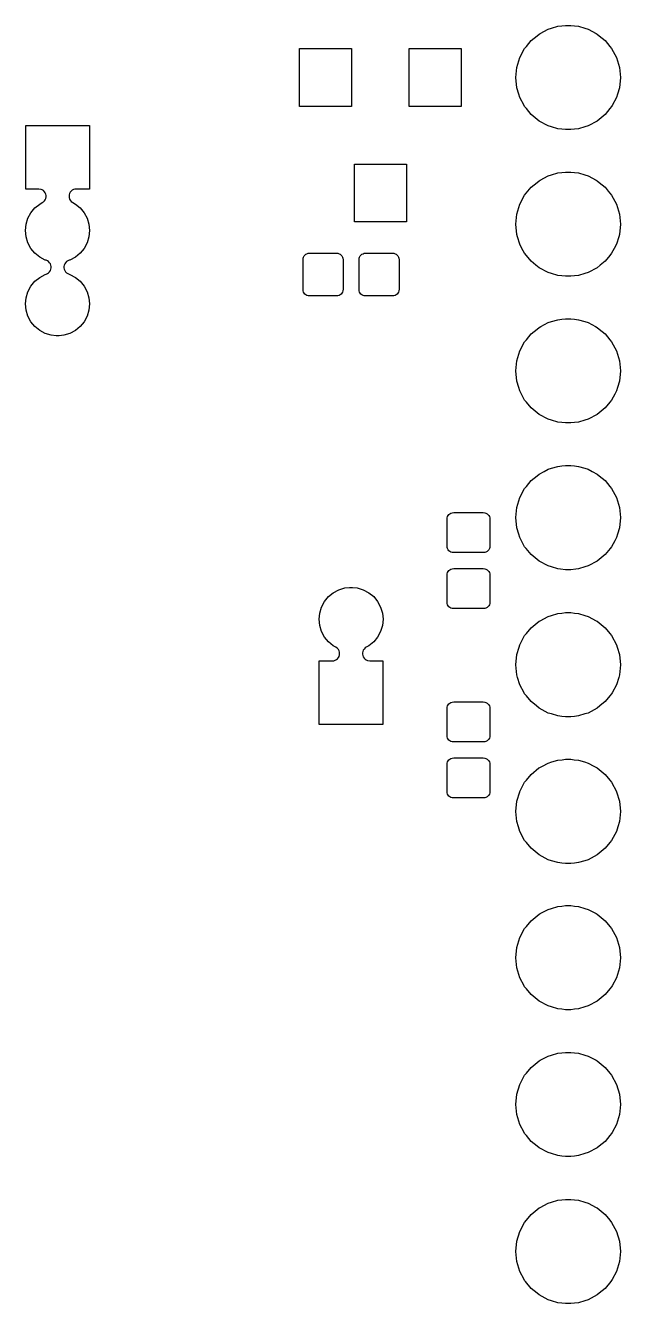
# Model space of a CAD drawing. Extents: x 10 to 287, y -200 to -10.
# Drawn here: x 131.53 to 141.82, y -126.91 to -104.78 of the extents above; entities that cross this region are included whole.
import ezdxf

# ---------------------------------------------------------------- set-up
doc = ezdxf.new("R2010")
doc.units = 0
doc.header["$MEASUREMENT"] = 0
doc.layers.add('BLACK', color=7, linetype='CONTINUOUS')

msp = doc.modelspace()

# ---------------------------------------------------------------- linework, layer by layer
at = {"layer": 'BLACK', "linetype": 'CONTINUOUS'}
for p, q in [((140.433, -104.919), (140.572, -104.845)), ((140.572, -104.845), (140.628, -104.828)), ((140.628, -104.828), (140.741, -104.794)), ((140.741, -104.794), (140.808, -104.787)), ((140.808, -104.787), (140.874, -104.781)), ((140.874, -104.781), (140.962, -104.781)), ((140.962, -104.781), (141.029, -104.787)), ((141.029, -104.787), (141.095, -104.794)), ((141.095, -104.794), (141.208, -104.828)), ((141.208, -104.828), (141.265, -104.845)), ((141.265, -104.845), (141.403, -104.919)), ((140.195, -105.143), (140.278, -105.041)), ((140.278, -105.041), (140.379, -104.958)), ((140.379, -104.958), (140.415, -104.929)), ((140.415, -104.929), (140.433, -104.919)), ((141.403, -104.919), (141.421, -104.929)), ((141.421, -104.929), (141.457, -104.958)), ((141.457, -104.958), (141.558, -105.041)), ((141.558, -105.041), (141.642, -105.143)), ((136.267, -106.181), (136.267, -105.179)), ((136.267, -105.179), (137.169, -105.179)), ((137.169, -105.179), (137.169, -106.181)), ((138.167, -106.181), (138.167, -105.179)), ((138.167, -105.179), (139.069, -105.179)), ((139.069, -105.179), (139.069, -106.181)), ((140.082, -105.335), (140.165, -105.179)), ((140.165, -105.179), (140.195, -105.143)), ((140.165, -105.179), (140.165, -105.179)), ((141.642, -105.143), (141.671, -105.179)), ((141.671, -105.179), (141.671, -105.179)), ((141.671, -105.179), (141.755, -105.335)), ((140.013, -105.682), (140.03, -105.505)), ((140.03, -105.505), (140.082, -105.335)), ((140.082, -105.335), (140.082, -105.335)), ((141.755, -105.335), (141.755, -105.335)), ((141.755, -105.335), (141.806, -105.505)), ((141.806, -105.505), (141.823, -105.682)), ((140.03, -105.858), (140.013, -105.682)), ((141.823, -105.682), (141.806, -105.858)), ((140.064, -105.971), (140.03, -105.858)), ((140.082, -106.028), (140.064, -105.971)), ((141.772, -105.971), (141.755, -106.028)), ((141.806, -105.858), (141.772, -105.971)), ((137.169, -106.181), (136.267, -106.181)), ((139.069, -106.181), (138.167, -106.181)), ((140.156, -106.167), (140.082, -106.028)), ((140.165, -106.185), (140.156, -106.167)), ((140.195, -106.22), (140.165, -106.185)), ((141.671, -106.185), (141.642, -106.22)), ((141.68, -106.167), (141.671, -106.185)), ((141.755, -106.028), (141.68, -106.167)), ((140.278, -106.322), (140.195, -106.22)), ((140.379, -106.405), (140.278, -106.322)), ((140.415, -106.434), (140.379, -106.405)), ((140.572, -106.518), (140.415, -106.434)), ((140.415, -106.434), (140.415, -106.434)), ((141.421, -106.434), (141.265, -106.518)), ((141.457, -106.405), (141.421, -106.434)), ((141.421, -106.434), (141.421, -106.434)), ((141.558, -106.322), (141.457, -106.405)), ((141.642, -106.22), (141.558, -106.322)), ((131.529, -107.612), (131.529, -106.51)), ((131.529, -106.51), (132.631, -106.51)), ((132.631, -106.51), (132.631, -107.612)), ((140.628, -106.535), (140.572, -106.518)), ((140.741, -106.57), (140.628, -106.535)), ((140.808, -106.576), (140.741, -106.57)), ((140.874, -106.583), (140.808, -106.576)), ((140.962, -106.583), (140.874, -106.583)), ((141.029, -106.576), (140.962, -106.583)), ((141.095, -106.57), (141.029, -106.576)), ((141.208, -106.535), (141.095, -106.57)), ((141.265, -106.518), (141.208, -106.535)), ((137.217, -108.181), (137.217, -107.179)), ((137.217, -107.179), (138.119, -107.179)), ((138.119, -107.179), (138.119, -108.181)), ((140.278, -107.581), (140.379, -107.498)), ((140.379, -107.498), (140.415, -107.469)), ((140.415, -107.469), (140.433, -107.459)), ((140.433, -107.459), (140.572, -107.385)), ((140.572, -107.385), (140.628, -107.368)), ((140.628, -107.368), (140.741, -107.334)), ((140.741, -107.334), (140.808, -107.327)), ((140.808, -107.327), (140.874, -107.321)), ((140.874, -107.321), (140.962, -107.321)), ((140.962, -107.321), (141.029, -107.327)), ((141.029, -107.327), (141.095, -107.334)), ((141.095, -107.334), (141.208, -107.368)), ((141.208, -107.368), (141.265, -107.385)), ((141.265, -107.385), (141.403, -107.459)), ((141.403, -107.459), (141.421, -107.469)), ((141.421, -107.469), (141.457, -107.498)), ((141.457, -107.498), (141.558, -107.581)), ((131.757, -107.612), (131.529, -107.612)), ((131.794, -107.617), (131.757, -107.612)), ((131.816, -107.627), (131.794, -107.617)), ((131.837, -107.64), (131.816, -107.627)), ((131.854, -107.658), (131.837, -107.64)), ((131.868, -107.678), (131.854, -107.658)), ((131.877, -107.701), (131.868, -107.678)), ((131.882, -107.725), (131.877, -107.701)), ((131.877, -107.773), (131.882, -107.749)), ((131.882, -107.749), (131.882, -107.725)), ((132.28, -107.713), (132.278, -107.737)), ((132.278, -107.737), (132.28, -107.761)), ((132.287, -107.689), (132.28, -107.713)), ((132.28, -107.761), (132.287, -107.785)), ((132.299, -107.668), (132.287, -107.689)), ((132.314, -107.649), (132.299, -107.668)), ((132.333, -107.633), (132.314, -107.649)), ((132.355, -107.622), (132.333, -107.633)), ((132.378, -107.614), (132.355, -107.622)), ((132.403, -107.612), (132.378, -107.614)), ((132.631, -107.612), (132.403, -107.612)), ((140.082, -107.875), (140.165, -107.719)), ((140.165, -107.719), (140.223, -107.649)), ((140.165, -107.719), (140.165, -107.719)), ((140.223, -107.649), (140.278, -107.581)), ((141.558, -107.581), (141.613, -107.649)), ((141.613, -107.649), (141.671, -107.719)), ((141.671, -107.719), (141.671, -107.719)), ((141.671, -107.719), (141.755, -107.875)), ((131.62, -108.023), (131.688, -107.939)), ((131.688, -107.939), (131.772, -107.871)), ((131.772, -107.871), (131.816, -107.847)), ((131.816, -107.847), (131.837, -107.834)), ((131.837, -107.834), (131.854, -107.816)), ((131.854, -107.816), (131.868, -107.796)), ((131.868, -107.796), (131.877, -107.773)), ((132.287, -107.785), (132.299, -107.806)), ((132.299, -107.806), (132.314, -107.825)), ((132.314, -107.825), (132.344, -107.847)), ((132.344, -107.847), (132.388, -107.871)), ((132.388, -107.871), (132.472, -107.939)), ((132.472, -107.939), (132.54, -108.023)), ((140.03, -108.045), (140.082, -107.875)), ((140.082, -107.875), (140.082, -107.875)), ((141.755, -107.875), (141.755, -107.875)), ((141.755, -107.875), (141.806, -108.045)), ((131.537, -108.223), (131.568, -108.119)), ((131.568, -108.119), (131.62, -108.023)), ((132.54, -108.023), (132.592, -108.119)), ((132.592, -108.119), (132.623, -108.223)), ((138.119, -108.181), (137.217, -108.181)), ((140.013, -108.222), (140.03, -108.045)), ((141.806, -108.045), (141.823, -108.222)), ((131.526, -108.331), (131.537, -108.223)), ((131.537, -108.439), (131.526, -108.331)), ((132.623, -108.223), (132.634, -108.331)), ((132.634, -108.331), (132.623, -108.439)), ((140.03, -108.398), (140.013, -108.222)), ((140.042, -108.439), (140.03, -108.398)), ((141.806, -108.398), (141.794, -108.439)), ((141.823, -108.222), (141.806, -108.398)), ((131.568, -108.543), (131.537, -108.439)), ((131.62, -108.639), (131.568, -108.543)), ((131.688, -108.723), (131.62, -108.639)), ((132.54, -108.639), (132.472, -108.723)), ((132.592, -108.543), (132.54, -108.639)), ((132.623, -108.439), (132.592, -108.543)), ((140.082, -108.568), (140.042, -108.439)), ((140.119, -108.639), (140.082, -108.568)), ((140.165, -108.725), (140.119, -108.639)), ((141.717, -108.639), (141.671, -108.725)), ((141.755, -108.568), (141.717, -108.639)), ((141.794, -108.439), (141.755, -108.568)), ((131.772, -108.791), (131.688, -108.723)), ((131.868, -108.843), (131.772, -108.791)), ((131.881, -108.846), (131.868, -108.843)), ((131.903, -108.856), (131.881, -108.846)), ((131.924, -108.869), (131.903, -108.856)), ((131.941, -108.887), (131.924, -108.869)), ((132.236, -108.869), (132.219, -108.887)), ((132.257, -108.856), (132.236, -108.869)), ((132.279, -108.846), (132.257, -108.856)), ((132.292, -108.843), (132.279, -108.846)), ((132.388, -108.791), (132.292, -108.843)), ((132.472, -108.723), (132.388, -108.791)), ((136.329, -108.839), (136.332, -108.811)), ((136.329, -109.347), (136.329, -108.839)), ((136.332, -108.811), (136.338, -108.79)), ((136.338, -108.79), (136.348, -108.771)), ((136.348, -108.771), (136.362, -108.755)), ((136.362, -108.755), (136.378, -108.741)), ((136.378, -108.741), (136.397, -108.731)), ((136.397, -108.731), (136.418, -108.725)), ((136.418, -108.725), (136.446, -108.722)), ((136.446, -108.722), (136.904, -108.722)), ((136.904, -108.722), (136.932, -108.725)), ((136.932, -108.725), (136.953, -108.731)), ((136.953, -108.731), (136.972, -108.741)), ((136.972, -108.741), (136.988, -108.755)), ((136.988, -108.755), (137.002, -108.771)), ((137.002, -108.771), (137.012, -108.79)), ((137.012, -108.79), (137.018, -108.811)), ((137.018, -108.811), (137.021, -108.839)), ((137.021, -108.839), (137.021, -109.347)), ((137.299, -108.839), (137.302, -108.811)), ((137.299, -109.347), (137.299, -108.839)), ((137.302, -108.811), (137.308, -108.79)), ((137.308, -108.79), (137.318, -108.771)), ((137.318, -108.771), (137.332, -108.755)), ((137.332, -108.755), (137.348, -108.741)), ((137.348, -108.741), (137.367, -108.731)), ((137.367, -108.731), (137.388, -108.725)), ((137.388, -108.725), (137.416, -108.722)), ((137.416, -108.722), (137.874, -108.722)), ((137.874, -108.722), (137.902, -108.725)), ((137.902, -108.725), (137.923, -108.731)), ((137.923, -108.731), (137.942, -108.741)), ((137.942, -108.741), (137.958, -108.755)), ((137.958, -108.755), (137.972, -108.771)), ((137.972, -108.771), (137.982, -108.79)), ((137.982, -108.79), (137.988, -108.811)), ((137.988, -108.811), (137.991, -108.839)), ((137.991, -108.839), (137.991, -109.347)), ((140.195, -108.76), (140.165, -108.725)), ((140.278, -108.862), (140.195, -108.76)), ((140.361, -108.93), (140.278, -108.862)), ((141.558, -108.862), (141.475, -108.93)), ((141.642, -108.76), (141.558, -108.862)), ((141.671, -108.725), (141.642, -108.76)), ((131.772, -109.141), (131.868, -109.089)), ((131.868, -109.089), (131.881, -109.086)), ((131.881, -109.086), (131.903, -109.076)), ((131.903, -109.076), (131.924, -109.063)), ((131.924, -109.063), (131.941, -109.045)), ((131.955, -108.907), (131.941, -108.887)), ((131.941, -109.045), (131.955, -109.025)), ((131.964, -108.93), (131.955, -108.907)), ((131.955, -109.025), (131.964, -109.002)), ((131.969, -108.954), (131.964, -108.93)), ((131.964, -109.002), (131.969, -108.978)), ((131.969, -108.978), (131.969, -108.954)), ((132.196, -108.93), (132.191, -108.954)), ((132.191, -108.954), (132.191, -108.978)), ((132.191, -108.978), (132.196, -109.002)), ((132.205, -108.907), (132.196, -108.93)), ((132.196, -109.002), (132.205, -109.025)), ((132.219, -108.887), (132.205, -108.907)), ((132.205, -109.025), (132.219, -109.045)), ((132.219, -109.045), (132.236, -109.063)), ((132.236, -109.063), (132.257, -109.076)), ((132.257, -109.076), (132.279, -109.086)), ((132.279, -109.086), (132.292, -109.089)), ((132.292, -109.089), (132.388, -109.141)), ((140.415, -108.974), (140.361, -108.93)), ((140.572, -109.058), (140.415, -108.974)), ((140.415, -108.974), (140.415, -108.974)), ((140.628, -109.075), (140.572, -109.058)), ((140.741, -109.11), (140.628, -109.075)), ((141.208, -109.075), (141.095, -109.11)), ((141.265, -109.058), (141.208, -109.075)), ((141.421, -108.974), (141.265, -109.058)), ((141.475, -108.93), (141.421, -108.974)), ((141.421, -108.974), (141.421, -108.974)), ((131.568, -109.389), (131.62, -109.293)), ((131.62, -109.293), (131.688, -109.209)), ((131.688, -109.209), (131.772, -109.141)), ((132.388, -109.141), (132.472, -109.209)), ((132.472, -109.209), (132.54, -109.293)), ((132.54, -109.293), (132.592, -109.389)), ((140.808, -109.116), (140.741, -109.11)), ((140.874, -109.123), (140.808, -109.116)), ((140.962, -109.123), (140.874, -109.123)), ((141.029, -109.116), (140.962, -109.123)), ((141.095, -109.11), (141.029, -109.116)), ((131.526, -109.601), (131.537, -109.493)), ((131.537, -109.493), (131.568, -109.389)), ((132.592, -109.389), (132.623, -109.493)), ((132.623, -109.493), (132.634, -109.601)), ((136.332, -109.375), (136.329, -109.347)), ((136.338, -109.396), (136.332, -109.375)), ((136.348, -109.415), (136.338, -109.396)), ((136.362, -109.431), (136.348, -109.415)), ((136.378, -109.445), (136.362, -109.431)), ((136.397, -109.455), (136.378, -109.445)), ((136.418, -109.461), (136.397, -109.455)), ((136.446, -109.464), (136.418, -109.461)), ((136.904, -109.464), (136.446, -109.464)), ((136.932, -109.461), (136.904, -109.464)), ((136.953, -109.455), (136.932, -109.461)), ((136.972, -109.445), (136.953, -109.455)), ((136.988, -109.431), (136.972, -109.445)), ((137.002, -109.415), (136.988, -109.431)), ((137.012, -109.396), (137.002, -109.415)), ((137.018, -109.375), (137.012, -109.396)), ((137.021, -109.347), (137.018, -109.375)), ((137.302, -109.375), (137.299, -109.347)), ((137.308, -109.396), (137.302, -109.375)), ((137.318, -109.415), (137.308, -109.396)), ((137.332, -109.431), (137.318, -109.415)), ((137.348, -109.445), (137.332, -109.431)), ((137.367, -109.455), (137.348, -109.445)), ((137.388, -109.461), (137.367, -109.455)), ((137.416, -109.464), (137.388, -109.461)), ((137.874, -109.464), (137.416, -109.464)), ((137.902, -109.461), (137.874, -109.464)), ((137.923, -109.455), (137.902, -109.461)), ((137.942, -109.445), (137.923, -109.455)), ((137.958, -109.431), (137.942, -109.445)), ((137.972, -109.415), (137.958, -109.431)), ((137.982, -109.396), (137.972, -109.415)), ((137.988, -109.375), (137.982, -109.396)), ((137.991, -109.347), (137.988, -109.375)), ((131.537, -109.709), (131.526, -109.601)), ((131.568, -109.813), (131.537, -109.709)), ((132.623, -109.709), (132.592, -109.813)), ((132.634, -109.601), (132.623, -109.709)), ((131.62, -109.909), (131.568, -109.813)), ((131.688, -109.993), (131.62, -109.909)), ((132.54, -109.909), (132.472, -109.993)), ((132.592, -109.813), (132.54, -109.909)), ((140.446, -109.992), (140.572, -109.925)), ((140.572, -109.925), (140.628, -109.908)), ((140.628, -109.908), (140.741, -109.874)), ((140.741, -109.874), (140.808, -109.867)), ((140.808, -109.867), (140.874, -109.861)), ((140.874, -109.861), (140.962, -109.861)), ((140.962, -109.861), (141.029, -109.867)), ((141.029, -109.867), (141.095, -109.874)), ((141.095, -109.874), (141.208, -109.908)), ((141.208, -109.908), (141.265, -109.925)), ((141.265, -109.925), (141.391, -109.992)), ((131.772, -110.061), (131.688, -109.993)), ((131.868, -110.113), (131.772, -110.061)), ((131.972, -110.144), (131.868, -110.113)), ((132.053, -110.152), (131.972, -110.144)), ((132.107, -110.152), (132.053, -110.152)), ((132.188, -110.144), (132.107, -110.152)), ((132.292, -110.113), (132.188, -110.144)), ((132.388, -110.061), (132.292, -110.113)), ((132.472, -109.993), (132.388, -110.061)), ((140.195, -110.223), (140.278, -110.121)), ((140.278, -110.121), (140.379, -110.038)), ((140.379, -110.038), (140.415, -110.009)), ((140.415, -110.009), (140.446, -109.992)), ((141.391, -109.992), (141.421, -110.009)), ((141.421, -110.009), (141.457, -110.038)), ((141.457, -110.038), (141.558, -110.121)), ((141.558, -110.121), (141.642, -110.223)), ((140.03, -110.585), (140.082, -110.415)), ((140.082, -110.415), (140.165, -110.259)), ((140.082, -110.415), (140.082, -110.415)), ((140.165, -110.259), (140.195, -110.223)), ((140.165, -110.259), (140.165, -110.259)), ((141.642, -110.223), (141.671, -110.259)), ((141.671, -110.259), (141.671, -110.259)), ((141.671, -110.259), (141.755, -110.415)), ((141.755, -110.415), (141.755, -110.415)), ((141.755, -110.415), (141.806, -110.585)), ((140.013, -110.762), (140.03, -110.585)), ((141.806, -110.585), (141.823, -110.762)), ((140.03, -110.938), (140.013, -110.762)), ((141.823, -110.762), (141.806, -110.938)), ((140.064, -111.051), (140.03, -110.938)), ((140.082, -111.108), (140.064, -111.051)), ((141.772, -111.051), (141.755, -111.108)), ((141.806, -110.938), (141.772, -111.051)), ((140.112, -111.165), (140.082, -111.108)), ((140.165, -111.265), (140.112, -111.165)), ((140.195, -111.3), (140.165, -111.265)), ((140.278, -111.402), (140.195, -111.3)), ((141.642, -111.3), (141.558, -111.402)), ((141.671, -111.265), (141.642, -111.3)), ((141.724, -111.165), (141.671, -111.265)), ((141.755, -111.108), (141.724, -111.165)), ((140.379, -111.485), (140.278, -111.402)), ((140.415, -111.514), (140.379, -111.485)), ((140.572, -111.598), (140.415, -111.514)), ((140.415, -111.514), (140.415, -111.514)), ((141.421, -111.514), (141.265, -111.598)), ((141.457, -111.485), (141.421, -111.514)), ((141.421, -111.514), (141.421, -111.514)), ((141.558, -111.402), (141.457, -111.485)), ((140.628, -111.615), (140.572, -111.598)), ((140.741, -111.65), (140.628, -111.615)), ((140.808, -111.656), (140.741, -111.65)), ((140.874, -111.663), (140.808, -111.656)), ((140.962, -111.663), (140.874, -111.663)), ((141.029, -111.656), (140.962, -111.663)), ((141.095, -111.65), (141.029, -111.656)), ((141.208, -111.615), (141.095, -111.65)), ((141.265, -111.598), (141.208, -111.615)), ((140.741, -112.414), (140.808, -112.407)), ((140.808, -112.407), (140.874, -112.401)), ((140.874, -112.401), (140.962, -112.401)), ((140.962, -112.401), (141.029, -112.407)), ((141.029, -112.407), (141.095, -112.414)), ((140.278, -112.661), (140.379, -112.578)), ((140.379, -112.578), (140.415, -112.549)), ((140.415, -112.549), (140.501, -112.503)), ((140.501, -112.503), (140.572, -112.465)), ((140.572, -112.465), (140.628, -112.448)), ((140.628, -112.448), (140.741, -112.414)), ((141.095, -112.414), (141.208, -112.448)), ((141.208, -112.448), (141.265, -112.465)), ((141.265, -112.465), (141.335, -112.503)), ((141.335, -112.503), (141.421, -112.549)), ((141.421, -112.549), (141.457, -112.578)), ((141.457, -112.578), (141.558, -112.661)), ((140.082, -112.955), (140.165, -112.799)), ((140.165, -112.799), (140.195, -112.763)), ((140.165, -112.799), (140.165, -112.799)), ((140.195, -112.763), (140.278, -112.661)), ((141.558, -112.661), (141.642, -112.763)), ((141.642, -112.763), (141.671, -112.799)), ((141.671, -112.799), (141.671, -112.799)), ((141.671, -112.799), (141.755, -112.955)), ((140.03, -113.125), (140.082, -112.955)), ((140.082, -112.955), (140.082, -112.955)), ((141.755, -112.955), (141.755, -112.955)), ((141.755, -112.955), (141.806, -113.125)), ((138.824, -113.304), (138.83, -113.283)), ((138.83, -113.283), (138.84, -113.264)), ((138.84, -113.264), (138.854, -113.248)), ((138.854, -113.248), (138.87, -113.234)), ((138.87, -113.234), (138.889, -113.224)), ((138.889, -113.224), (138.91, -113.218)), ((138.91, -113.218), (138.938, -113.215)), ((138.938, -113.215), (139.446, -113.215)), ((139.446, -113.215), (139.474, -113.218)), ((139.474, -113.218), (139.495, -113.224)), ((139.495, -113.224), (139.514, -113.234)), ((139.514, -113.234), (139.53, -113.248)), ((139.53, -113.248), (139.544, -113.264)), ((139.544, -113.264), (139.554, -113.283)), ((139.554, -113.283), (139.56, -113.304)), ((140.013, -113.302), (140.03, -113.125)), ((141.806, -113.125), (141.823, -113.302)), ((138.821, -113.332), (138.824, -113.304)), ((138.821, -113.79), (138.821, -113.332)), ((139.56, -113.304), (139.563, -113.332)), ((139.563, -113.332), (139.563, -113.79)), ((140.03, -113.478), (140.013, -113.302)), ((140.064, -113.591), (140.03, -113.478)), ((141.806, -113.478), (141.772, -113.591)), ((141.823, -113.302), (141.806, -113.478)), ((140.082, -113.648), (140.064, -113.591)), ((140.112, -113.705), (140.082, -113.648)), ((140.165, -113.805), (140.112, -113.705)), ((141.724, -113.705), (141.671, -113.805)), ((141.755, -113.648), (141.724, -113.705)), ((141.772, -113.591), (141.755, -113.648)), ((138.824, -113.818), (138.821, -113.79)), ((138.83, -113.839), (138.824, -113.818)), ((138.84, -113.858), (138.83, -113.839)), ((138.854, -113.874), (138.84, -113.858)), ((138.87, -113.888), (138.854, -113.874)), ((138.889, -113.898), (138.87, -113.888)), ((138.91, -113.904), (138.889, -113.898)), ((138.938, -113.907), (138.91, -113.904)), ((139.446, -113.907), (138.938, -113.907)), ((139.474, -113.904), (139.446, -113.907)), ((139.495, -113.898), (139.474, -113.904)), ((139.514, -113.888), (139.495, -113.898)), ((139.53, -113.874), (139.514, -113.888)), ((139.544, -113.858), (139.53, -113.874)), ((139.554, -113.839), (139.544, -113.858)), ((139.56, -113.818), (139.554, -113.839)), ((139.563, -113.79), (139.56, -113.818)), ((140.193, -113.839), (140.165, -113.805)), ((140.278, -113.942), (140.193, -113.839)), ((140.379, -114.025), (140.278, -113.942)), ((141.558, -113.942), (141.457, -114.025)), ((141.643, -113.839), (141.558, -113.942)), ((141.671, -113.805), (141.643, -113.839)), ((140.415, -114.054), (140.379, -114.025)), ((140.572, -114.138), (140.415, -114.054)), ((140.415, -114.054), (140.415, -114.054)), ((140.628, -114.155), (140.572, -114.138)), ((140.741, -114.19), (140.628, -114.155)), ((141.208, -114.155), (141.095, -114.19)), ((141.265, -114.138), (141.208, -114.155)), ((141.421, -114.054), (141.265, -114.138)), ((141.457, -114.025), (141.421, -114.054)), ((141.421, -114.054), (141.421, -114.054)), ((138.821, -114.302), (138.824, -114.274)), ((138.821, -114.76), (138.821, -114.302)), ((138.824, -114.274), (138.83, -114.253)), ((138.83, -114.253), (138.84, -114.234)), ((138.84, -114.234), (138.854, -114.218)), ((138.854, -114.218), (138.87, -114.204)), ((138.87, -114.204), (138.889, -114.194)), ((138.889, -114.194), (138.91, -114.188)), ((138.91, -114.188), (138.938, -114.185)), ((138.938, -114.185), (139.446, -114.185)), ((139.446, -114.185), (139.474, -114.188)), ((139.474, -114.188), (139.495, -114.194)), ((139.495, -114.194), (139.514, -114.204)), ((139.514, -114.204), (139.53, -114.218)), ((139.53, -114.218), (139.544, -114.234)), ((139.544, -114.234), (139.554, -114.253)), ((139.554, -114.253), (139.56, -114.274)), ((139.56, -114.274), (139.563, -114.302)), ((139.563, -114.302), (139.563, -114.76)), ((140.786, -114.194), (140.741, -114.19)), ((140.874, -114.203), (140.786, -114.194)), ((140.962, -114.203), (140.874, -114.203)), ((141.05, -114.194), (140.962, -114.203)), ((141.095, -114.19), (141.05, -114.194)), ((136.768, -114.67), (136.852, -114.602)), ((136.852, -114.602), (136.948, -114.55)), ((136.948, -114.55), (137.052, -114.519)), ((137.052, -114.519), (137.133, -114.511)), ((137.133, -114.511), (137.187, -114.511)), ((137.187, -114.511), (137.268, -114.519)), ((137.268, -114.519), (137.372, -114.55)), ((137.372, -114.55), (137.468, -114.602)), ((137.468, -114.602), (137.552, -114.67)), ((136.648, -114.85), (136.7, -114.754)), ((136.7, -114.754), (136.768, -114.67)), ((137.552, -114.67), (137.62, -114.754)), ((137.62, -114.754), (137.672, -114.85)), ((138.824, -114.788), (138.821, -114.76)), ((138.83, -114.809), (138.824, -114.788)), ((138.84, -114.828), (138.83, -114.809)), ((138.854, -114.844), (138.84, -114.828)), ((138.87, -114.858), (138.854, -114.844)), ((139.53, -114.844), (139.514, -114.858)), ((139.544, -114.828), (139.53, -114.844)), ((139.554, -114.809), (139.544, -114.828)), ((139.56, -114.788), (139.554, -114.809)), ((139.563, -114.76), (139.56, -114.788)), ((136.606, -115.062), (136.617, -114.954)), ((136.617, -115.17), (136.606, -115.062)), ((136.617, -114.954), (136.648, -114.85)), ((137.672, -114.85), (137.703, -114.954)), ((137.703, -114.954), (137.714, -115.062)), ((137.714, -115.062), (137.703, -115.17)), ((138.889, -114.868), (138.87, -114.858)), ((138.91, -114.874), (138.889, -114.868)), ((138.938, -114.877), (138.91, -114.874)), ((139.446, -114.877), (138.938, -114.877)), ((139.474, -114.874), (139.446, -114.877)), ((139.495, -114.868), (139.474, -114.874)), ((139.514, -114.858), (139.495, -114.868)), ((140.433, -115.086), (140.572, -115.012)), ((140.572, -115.012), (140.628, -114.994)), ((140.628, -114.994), (140.741, -114.96)), ((140.741, -114.96), (140.808, -114.954)), ((140.808, -114.954), (140.874, -114.947)), ((140.874, -114.947), (140.962, -114.947)), ((140.962, -114.947), (141.029, -114.954)), ((141.029, -114.954), (141.095, -114.96)), ((141.095, -114.96), (141.208, -114.994)), ((141.208, -114.994), (141.265, -115.012)), ((141.265, -115.012), (141.403, -115.086)), ((136.648, -115.274), (136.617, -115.17)), ((136.7, -115.37), (136.648, -115.274)), ((137.672, -115.274), (137.62, -115.37)), ((137.703, -115.17), (137.672, -115.274)), ((140.195, -115.309), (140.278, -115.208)), ((140.278, -115.208), (140.379, -115.125)), ((140.379, -115.125), (140.415, -115.095)), ((140.415, -115.095), (140.433, -115.086)), ((141.403, -115.086), (141.421, -115.095)), ((141.421, -115.095), (141.457, -115.125)), ((141.457, -115.125), (141.558, -115.208)), ((141.558, -115.208), (141.642, -115.309)), ((136.768, -115.454), (136.7, -115.37)), ((136.852, -115.522), (136.768, -115.454)), ((137.552, -115.454), (137.468, -115.522)), ((137.62, -115.37), (137.552, -115.454)), ((140.068, -115.546), (140.082, -115.502)), ((140.082, -115.502), (140.165, -115.345)), ((140.165, -115.345), (140.195, -115.309)), ((140.165, -115.345), (140.165, -115.345)), ((141.642, -115.309), (141.671, -115.345)), ((141.671, -115.345), (141.671, -115.345)), ((141.671, -115.345), (141.755, -115.502)), ((141.755, -115.502), (141.768, -115.546)), ((136.896, -115.546), (136.852, -115.522)), ((136.926, -115.568), (136.896, -115.546)), ((136.941, -115.587), (136.926, -115.568)), ((136.926, -115.744), (136.941, -115.725)), ((136.953, -115.608), (136.941, -115.587)), ((136.941, -115.725), (136.953, -115.704)), ((136.96, -115.632), (136.953, -115.608)), ((136.953, -115.704), (136.96, -115.68)), ((136.962, -115.656), (136.96, -115.632)), ((136.96, -115.68), (136.962, -115.656)), ((137.363, -115.62), (137.358, -115.644)), ((137.358, -115.644), (137.358, -115.668)), ((137.358, -115.668), (137.363, -115.692)), ((137.372, -115.597), (137.363, -115.62)), ((137.363, -115.692), (137.372, -115.715)), ((137.386, -115.577), (137.372, -115.597)), ((137.372, -115.715), (137.386, -115.735)), ((137.403, -115.559), (137.386, -115.577)), ((137.424, -115.546), (137.403, -115.559)), ((137.468, -115.522), (137.424, -115.546)), ((140.013, -115.848), (140.03, -115.671)), ((140.03, -115.671), (140.068, -115.546)), ((141.768, -115.546), (141.806, -115.671)), ((141.806, -115.671), (141.823, -115.848)), ((136.609, -116.883), (136.609, -115.781)), ((136.609, -115.781), (136.837, -115.781)), ((136.837, -115.781), (136.862, -115.779)), ((136.862, -115.779), (136.885, -115.771)), ((136.885, -115.771), (136.907, -115.76)), ((136.907, -115.76), (136.926, -115.744)), ((137.386, -115.735), (137.403, -115.753)), ((137.403, -115.753), (137.424, -115.766)), ((137.424, -115.766), (137.446, -115.776)), ((137.446, -115.776), (137.483, -115.781)), ((137.483, -115.781), (137.711, -115.781)), ((137.711, -115.781), (137.711, -116.883)), ((140.03, -116.025), (140.013, -115.848)), ((141.823, -115.848), (141.806, -116.025)), ((140.043, -116.068), (140.03, -116.025)), ((140.082, -116.195), (140.043, -116.068)), ((141.793, -116.068), (141.755, -116.195)), ((141.806, -116.025), (141.793, -116.068)), ((140.156, -116.333), (140.082, -116.195)), ((140.165, -116.351), (140.156, -116.333)), ((140.195, -116.387), (140.165, -116.351)), ((140.278, -116.488), (140.195, -116.387)), ((141.642, -116.387), (141.558, -116.488)), ((141.671, -116.351), (141.642, -116.387)), ((141.68, -116.333), (141.671, -116.351)), ((141.755, -116.195), (141.68, -116.333)), ((138.821, -116.611), (138.824, -116.583)), ((138.821, -117.069), (138.821, -116.611)), ((138.824, -116.583), (138.83, -116.562)), ((138.83, -116.562), (138.84, -116.543)), ((138.84, -116.543), (138.854, -116.527)), ((138.854, -116.527), (138.87, -116.513)), ((138.87, -116.513), (138.889, -116.503)), ((138.889, -116.503), (138.91, -116.497)), ((138.91, -116.497), (138.938, -116.494)), ((138.938, -116.494), (139.446, -116.494)), ((139.446, -116.494), (139.474, -116.497)), ((139.474, -116.497), (139.495, -116.503)), ((139.495, -116.503), (139.514, -116.513)), ((139.514, -116.513), (139.53, -116.527)), ((139.53, -116.527), (139.544, -116.543)), ((139.544, -116.543), (139.554, -116.562)), ((139.554, -116.562), (139.56, -116.583)), ((139.56, -116.583), (139.563, -116.611)), ((139.563, -116.611), (139.563, -117.069)), ((140.368, -116.562), (140.278, -116.488)), ((140.415, -116.601), (140.368, -116.562)), ((140.572, -116.685), (140.415, -116.601)), ((140.415, -116.601), (140.415, -116.601)), ((141.421, -116.601), (141.265, -116.685)), ((141.468, -116.562), (141.421, -116.601)), ((141.421, -116.601), (141.421, -116.601)), ((141.558, -116.488), (141.468, -116.562)), ((140.628, -116.702), (140.572, -116.685)), ((140.741, -116.736), (140.628, -116.702)), ((140.808, -116.743), (140.741, -116.736)), ((140.874, -116.749), (140.808, -116.743)), ((140.962, -116.749), (140.874, -116.749)), ((141.029, -116.743), (140.962, -116.749)), ((141.095, -116.736), (141.029, -116.743)), ((141.208, -116.702), (141.095, -116.736)), ((141.265, -116.685), (141.208, -116.702)), ((137.711, -116.883), (136.609, -116.883)), ((138.824, -117.097), (138.821, -117.069)), ((138.83, -117.118), (138.824, -117.097)), ((138.84, -117.137), (138.83, -117.118)), ((138.854, -117.153), (138.84, -117.137)), ((138.87, -117.167), (138.854, -117.153)), ((138.889, -117.177), (138.87, -117.167)), ((138.91, -117.183), (138.889, -117.177)), ((138.938, -117.186), (138.91, -117.183)), ((139.446, -117.186), (138.938, -117.186)), ((139.474, -117.183), (139.446, -117.186)), ((139.495, -117.177), (139.474, -117.183)), ((139.514, -117.167), (139.495, -117.177)), ((139.53, -117.153), (139.514, -117.167)), ((139.544, -117.137), (139.53, -117.153)), ((139.554, -117.118), (139.544, -117.137)), ((139.56, -117.097), (139.554, -117.118)), ((139.563, -117.069), (139.56, -117.097)), ((138.84, -117.513), (138.854, -117.497)), ((138.854, -117.497), (138.87, -117.483)), ((138.87, -117.483), (138.889, -117.473)), ((138.889, -117.473), (138.91, -117.467)), ((138.91, -117.467), (138.938, -117.464)), ((138.938, -117.464), (139.446, -117.464)), ((139.446, -117.464), (139.474, -117.467)), ((139.474, -117.467), (139.495, -117.473)), ((139.495, -117.473), (139.514, -117.483)), ((139.514, -117.483), (139.53, -117.497)), ((139.53, -117.497), (139.544, -117.513)), ((140.741, -117.5), (140.812, -117.493)), ((140.812, -117.493), (140.874, -117.487)), ((140.874, -117.487), (140.962, -117.487)), ((140.962, -117.487), (141.024, -117.493)), ((141.024, -117.493), (141.095, -117.5)), ((138.821, -117.581), (138.824, -117.553)), ((138.821, -118.039), (138.821, -117.581)), ((138.824, -117.553), (138.83, -117.532)), ((138.83, -117.532), (138.84, -117.513)), ((139.544, -117.513), (139.554, -117.532)), ((139.554, -117.532), (139.56, -117.553)), ((139.56, -117.553), (139.563, -117.581)), ((139.563, -117.581), (139.563, -118.039)), ((140.278, -117.748), (140.413, -117.637)), ((140.413, -117.637), (140.415, -117.635)), ((140.415, -117.635), (140.475, -117.603)), ((140.475, -117.603), (140.572, -117.552)), ((140.572, -117.552), (140.635, -117.532)), ((140.635, -117.532), (140.741, -117.5)), ((141.095, -117.5), (141.201, -117.532)), ((141.201, -117.532), (141.265, -117.552)), ((141.265, -117.552), (141.361, -117.603)), ((141.361, -117.603), (141.421, -117.635)), ((141.421, -117.635), (141.423, -117.637)), ((141.423, -117.637), (141.558, -117.748)), ((140.082, -118.042), (140.165, -117.885)), ((140.165, -117.885), (140.195, -117.849)), ((140.165, -117.885), (140.165, -117.885)), ((140.195, -117.849), (140.278, -117.748)), ((141.558, -117.748), (141.642, -117.849)), ((141.642, -117.849), (141.671, -117.885)), ((141.671, -117.885), (141.671, -117.885)), ((141.671, -117.885), (141.755, -118.042)), ((138.824, -118.067), (138.821, -118.039)), ((138.83, -118.088), (138.824, -118.067)), ((138.84, -118.107), (138.83, -118.088)), ((138.854, -118.123), (138.84, -118.107)), ((138.87, -118.137), (138.854, -118.123)), ((138.889, -118.147), (138.87, -118.137)), ((138.91, -118.153), (138.889, -118.147)), ((138.938, -118.156), (138.91, -118.153)), ((139.446, -118.156), (138.938, -118.156)), ((139.474, -118.153), (139.446, -118.156)), ((139.495, -118.147), (139.474, -118.153)), ((139.514, -118.137), (139.495, -118.147)), ((139.53, -118.123), (139.514, -118.137)), ((139.544, -118.107), (139.53, -118.123)), ((139.554, -118.088), (139.544, -118.107)), ((139.56, -118.067), (139.554, -118.088)), ((139.563, -118.039), (139.56, -118.067)), ((140.03, -118.211), (140.079, -118.049)), ((140.079, -118.049), (140.082, -118.042)), ((141.755, -118.042), (141.757, -118.049)), ((141.757, -118.049), (141.806, -118.211)), ((140.013, -118.388), (140.03, -118.211)), ((141.806, -118.211), (141.823, -118.388)), ((140.03, -118.565), (140.013, -118.388)), ((140.058, -118.658), (140.03, -118.565)), ((141.806, -118.565), (141.778, -118.658)), ((141.823, -118.388), (141.806, -118.565)), ((140.082, -118.735), (140.058, -118.658)), ((140.165, -118.891), (140.082, -118.735)), ((140.082, -118.735), (140.082, -118.735)), ((141.754, -118.735), (141.671, -118.891)), ((141.755, -118.735), (141.754, -118.735)), ((141.778, -118.658), (141.755, -118.735)), ((140.195, -118.927), (140.165, -118.891)), ((140.278, -119.028), (140.195, -118.927)), ((140.379, -119.112), (140.278, -119.028)), ((141.558, -119.028), (141.457, -119.112)), ((141.642, -118.927), (141.558, -119.028)), ((141.671, -118.891), (141.642, -118.927)), ((140.415, -119.141), (140.379, -119.112)), ((140.572, -119.225), (140.415, -119.141)), ((140.415, -119.141), (140.415, -119.141)), ((140.628, -119.242), (140.572, -119.225)), ((140.741, -119.276), (140.628, -119.242)), ((141.208, -119.242), (141.095, -119.276)), ((141.265, -119.225), (141.208, -119.242)), ((141.421, -119.141), (141.265, -119.225)), ((141.457, -119.112), (141.421, -119.141)), ((141.421, -119.141), (141.421, -119.141)), ((140.808, -119.283), (140.741, -119.276)), ((140.874, -119.289), (140.808, -119.283)), ((140.962, -119.289), (140.874, -119.289)), ((141.029, -119.283), (140.962, -119.289)), ((141.095, -119.276), (141.029, -119.283)), ((140.433, -120.159), (140.572, -120.085)), ((140.572, -120.085), (140.628, -120.068)), ((140.628, -120.068), (140.741, -120.034)), ((140.741, -120.034), (140.808, -120.027)), ((140.808, -120.027), (140.874, -120.021)), ((140.874, -120.021), (140.962, -120.021)), ((140.962, -120.021), (141.029, -120.027)), ((141.029, -120.027), (141.095, -120.034)), ((141.095, -120.034), (141.208, -120.068)), ((141.208, -120.068), (141.265, -120.085)), ((141.265, -120.085), (141.403, -120.159)), ((140.195, -120.383), (140.278, -120.281)), ((140.278, -120.281), (140.379, -120.198)), ((140.379, -120.198), (140.415, -120.169)), ((140.415, -120.169), (140.433, -120.159)), ((141.403, -120.159), (141.421, -120.169)), ((141.421, -120.169), (141.457, -120.198)), ((141.457, -120.198), (141.558, -120.281)), ((141.558, -120.281), (141.642, -120.383)), ((140.03, -120.745), (140.082, -120.575)), ((140.082, -120.575), (140.165, -120.419)), ((140.082, -120.575), (140.082, -120.575)), ((140.165, -120.419), (140.195, -120.383)), ((140.165, -120.419), (140.165, -120.419)), ((141.642, -120.383), (141.671, -120.419)), ((141.671, -120.419), (141.671, -120.419)), ((141.671, -120.419), (141.755, -120.575)), ((141.755, -120.575), (141.755, -120.575)), ((141.755, -120.575), (141.806, -120.745)), ((140.013, -120.922), (140.03, -120.745)), ((141.806, -120.745), (141.823, -120.922)), ((140.03, -121.098), (140.013, -120.922)), ((141.823, -120.922), (141.806, -121.098)), ((140.064, -121.211), (140.03, -121.098)), ((140.082, -121.268), (140.064, -121.211)), ((141.772, -121.211), (141.755, -121.268)), ((141.806, -121.098), (141.772, -121.211)), ((140.156, -121.407), (140.082, -121.268)), ((140.165, -121.425), (140.156, -121.407)), ((140.195, -121.46), (140.165, -121.425)), ((140.278, -121.562), (140.195, -121.46)), ((141.642, -121.46), (141.558, -121.562)), ((141.671, -121.425), (141.642, -121.46)), ((141.68, -121.407), (141.671, -121.425)), ((141.755, -121.268), (141.68, -121.407)), ((140.379, -121.645), (140.278, -121.562)), ((140.415, -121.674), (140.379, -121.645)), ((140.572, -121.758), (140.415, -121.674)), ((140.415, -121.674), (140.415, -121.674)), ((141.421, -121.674), (141.265, -121.758)), ((141.457, -121.645), (141.421, -121.674)), ((141.421, -121.674), (141.421, -121.674)), ((141.558, -121.562), (141.457, -121.645)), ((140.628, -121.775), (140.572, -121.758)), ((140.741, -121.81), (140.628, -121.775)), ((140.808, -121.816), (140.741, -121.81)), ((140.874, -121.823), (140.808, -121.816)), ((140.962, -121.823), (140.874, -121.823)), ((141.029, -121.816), (140.962, -121.823)), ((141.095, -121.81), (141.029, -121.816)), ((141.208, -121.775), (141.095, -121.81)), ((141.265, -121.758), (141.208, -121.775)), ((140.628, -122.608), (140.741, -122.574)), ((140.741, -122.574), (140.808, -122.567)), ((140.808, -122.567), (140.874, -122.561)), ((140.874, -122.561), (140.962, -122.561)), ((140.962, -122.561), (141.029, -122.567)), ((141.029, -122.567), (141.095, -122.574)), ((141.095, -122.574), (141.208, -122.608)), ((140.278, -122.821), (140.379, -122.738)), ((140.379, -122.738), (140.415, -122.709)), ((140.415, -122.709), (140.433, -122.699)), ((140.433, -122.699), (140.572, -122.625)), ((140.572, -122.625), (140.628, -122.608)), ((141.208, -122.608), (141.265, -122.625)), ((141.265, -122.625), (141.403, -122.699)), ((141.403, -122.699), (141.421, -122.709)), ((141.421, -122.709), (141.457, -122.738)), ((141.457, -122.738), (141.558, -122.821)), ((140.082, -123.115), (140.165, -122.959)), ((140.165, -122.959), (140.195, -122.923)), ((140.165, -122.959), (140.165, -122.959)), ((140.195, -122.923), (140.278, -122.821)), ((141.558, -122.821), (141.642, -122.923)), ((141.642, -122.923), (141.671, -122.959)), ((141.671, -122.959), (141.671, -122.959)), ((141.671, -122.959), (141.755, -123.115)), ((140.03, -123.285), (140.082, -123.115)), ((140.082, -123.115), (140.082, -123.115)), ((141.755, -123.115), (141.755, -123.115)), ((141.755, -123.115), (141.806, -123.285)), ((140.013, -123.462), (140.03, -123.285)), ((140.03, -123.638), (140.013, -123.462)), ((141.806, -123.285), (141.823, -123.462)), ((141.823, -123.462), (141.806, -123.638)), ((140.064, -123.751), (140.03, -123.638)), ((141.806, -123.638), (141.772, -123.751)), ((140.082, -123.808), (140.064, -123.751)), ((140.156, -123.947), (140.082, -123.808)), ((141.755, -123.808), (141.68, -123.947)), ((141.772, -123.751), (141.755, -123.808)), ((140.165, -123.965), (140.156, -123.947)), ((140.195, -124), (140.165, -123.965)), ((140.278, -124.102), (140.195, -124)), ((140.379, -124.185), (140.278, -124.102)), ((141.558, -124.102), (141.457, -124.185)), ((141.642, -124), (141.558, -124.102)), ((141.671, -123.965), (141.642, -124)), ((141.68, -123.947), (141.671, -123.965)), ((140.415, -124.214), (140.379, -124.185)), ((140.572, -124.298), (140.415, -124.214)), ((140.415, -124.214), (140.415, -124.214)), ((140.628, -124.315), (140.572, -124.298)), ((140.741, -124.35), (140.628, -124.315)), ((140.808, -124.356), (140.741, -124.35)), ((140.874, -124.363), (140.808, -124.356)), ((141.029, -124.356), (140.962, -124.363)), ((141.095, -124.35), (141.029, -124.356)), ((141.208, -124.315), (141.095, -124.35)), ((141.265, -124.298), (141.208, -124.315)), ((141.421, -124.214), (141.265, -124.298)), ((141.457, -124.185), (141.421, -124.214)), ((141.421, -124.214), (141.421, -124.214)), ((140.962, -124.363), (140.874, -124.363)), ((140.433, -125.246), (140.572, -125.172)), ((140.572, -125.172), (140.628, -125.154)), ((140.628, -125.154), (140.741, -125.12)), ((140.741, -125.12), (140.808, -125.114)), ((140.808, -125.114), (140.874, -125.107)), ((140.874, -125.107), (140.962, -125.107)), ((140.962, -125.107), (141.029, -125.114)), ((141.029, -125.114), (141.095, -125.12)), ((141.095, -125.12), (141.208, -125.154)), ((141.208, -125.154), (141.265, -125.172)), ((141.265, -125.172), (141.403, -125.246)), ((140.195, -125.469), (140.278, -125.368)), ((140.278, -125.368), (140.379, -125.285)), ((140.379, -125.285), (140.415, -125.255)), ((140.415, -125.255), (140.433, -125.246)), ((141.403, -125.246), (141.421, -125.255)), ((141.421, -125.255), (141.457, -125.285)), ((141.457, -125.285), (141.558, -125.368)), ((141.558, -125.368), (141.642, -125.469)), ((140.03, -125.831), (140.082, -125.662)), ((140.082, -125.662), (140.165, -125.505)), ((140.082, -125.662), (140.082, -125.662)), ((140.165, -125.505), (140.195, -125.469)), ((140.165, -125.505), (140.165, -125.505)), ((141.642, -125.469), (141.671, -125.505)), ((141.671, -125.505), (141.671, -125.505)), ((141.671, -125.505), (141.755, -125.662)), ((141.755, -125.662), (141.755, -125.662)), ((141.755, -125.662), (141.806, -125.831)), ((140.013, -126.008), (140.03, -125.831)), ((141.806, -125.831), (141.823, -126.008)), ((140.03, -126.185), (140.013, -126.008)), ((141.823, -126.008), (141.806, -126.185)), ((140.064, -126.298), (140.03, -126.185)), ((140.082, -126.355), (140.064, -126.298)), ((141.772, -126.298), (141.755, -126.355)), ((141.806, -126.185), (141.772, -126.298)), ((140.156, -126.493), (140.082, -126.355)), ((140.165, -126.511), (140.156, -126.493)), ((140.182, -126.531), (140.165, -126.511)), ((140.278, -126.648), (140.182, -126.531)), ((141.654, -126.531), (141.558, -126.648)), ((141.671, -126.511), (141.654, -126.531)), ((141.68, -126.493), (141.671, -126.511)), ((141.755, -126.355), (141.68, -126.493)), ((140.379, -126.732), (140.278, -126.648)), ((140.415, -126.761), (140.379, -126.732)), ((140.572, -126.845), (140.415, -126.761)), ((140.415, -126.761), (140.415, -126.761)), ((141.421, -126.761), (141.265, -126.845)), ((141.457, -126.732), (141.421, -126.761)), ((141.421, -126.761), (141.421, -126.761)), ((141.558, -126.648), (141.457, -126.732)), ((140.628, -126.862), (140.572, -126.845)), ((140.741, -126.896), (140.628, -126.862)), ((140.808, -126.903), (140.741, -126.896)), ((140.874, -126.909), (140.808, -126.903)), ((140.962, -126.909), (140.874, -126.909)), ((141.029, -126.903), (140.962, -126.909)), ((141.095, -126.896), (141.029, -126.903)), ((141.208, -126.862), (141.095, -126.896)), ((141.265, -126.845), (141.208, -126.862))]:
    msp.add_line(p, q, dxfattribs=at)

doc.saveas('drawing.dxf')
